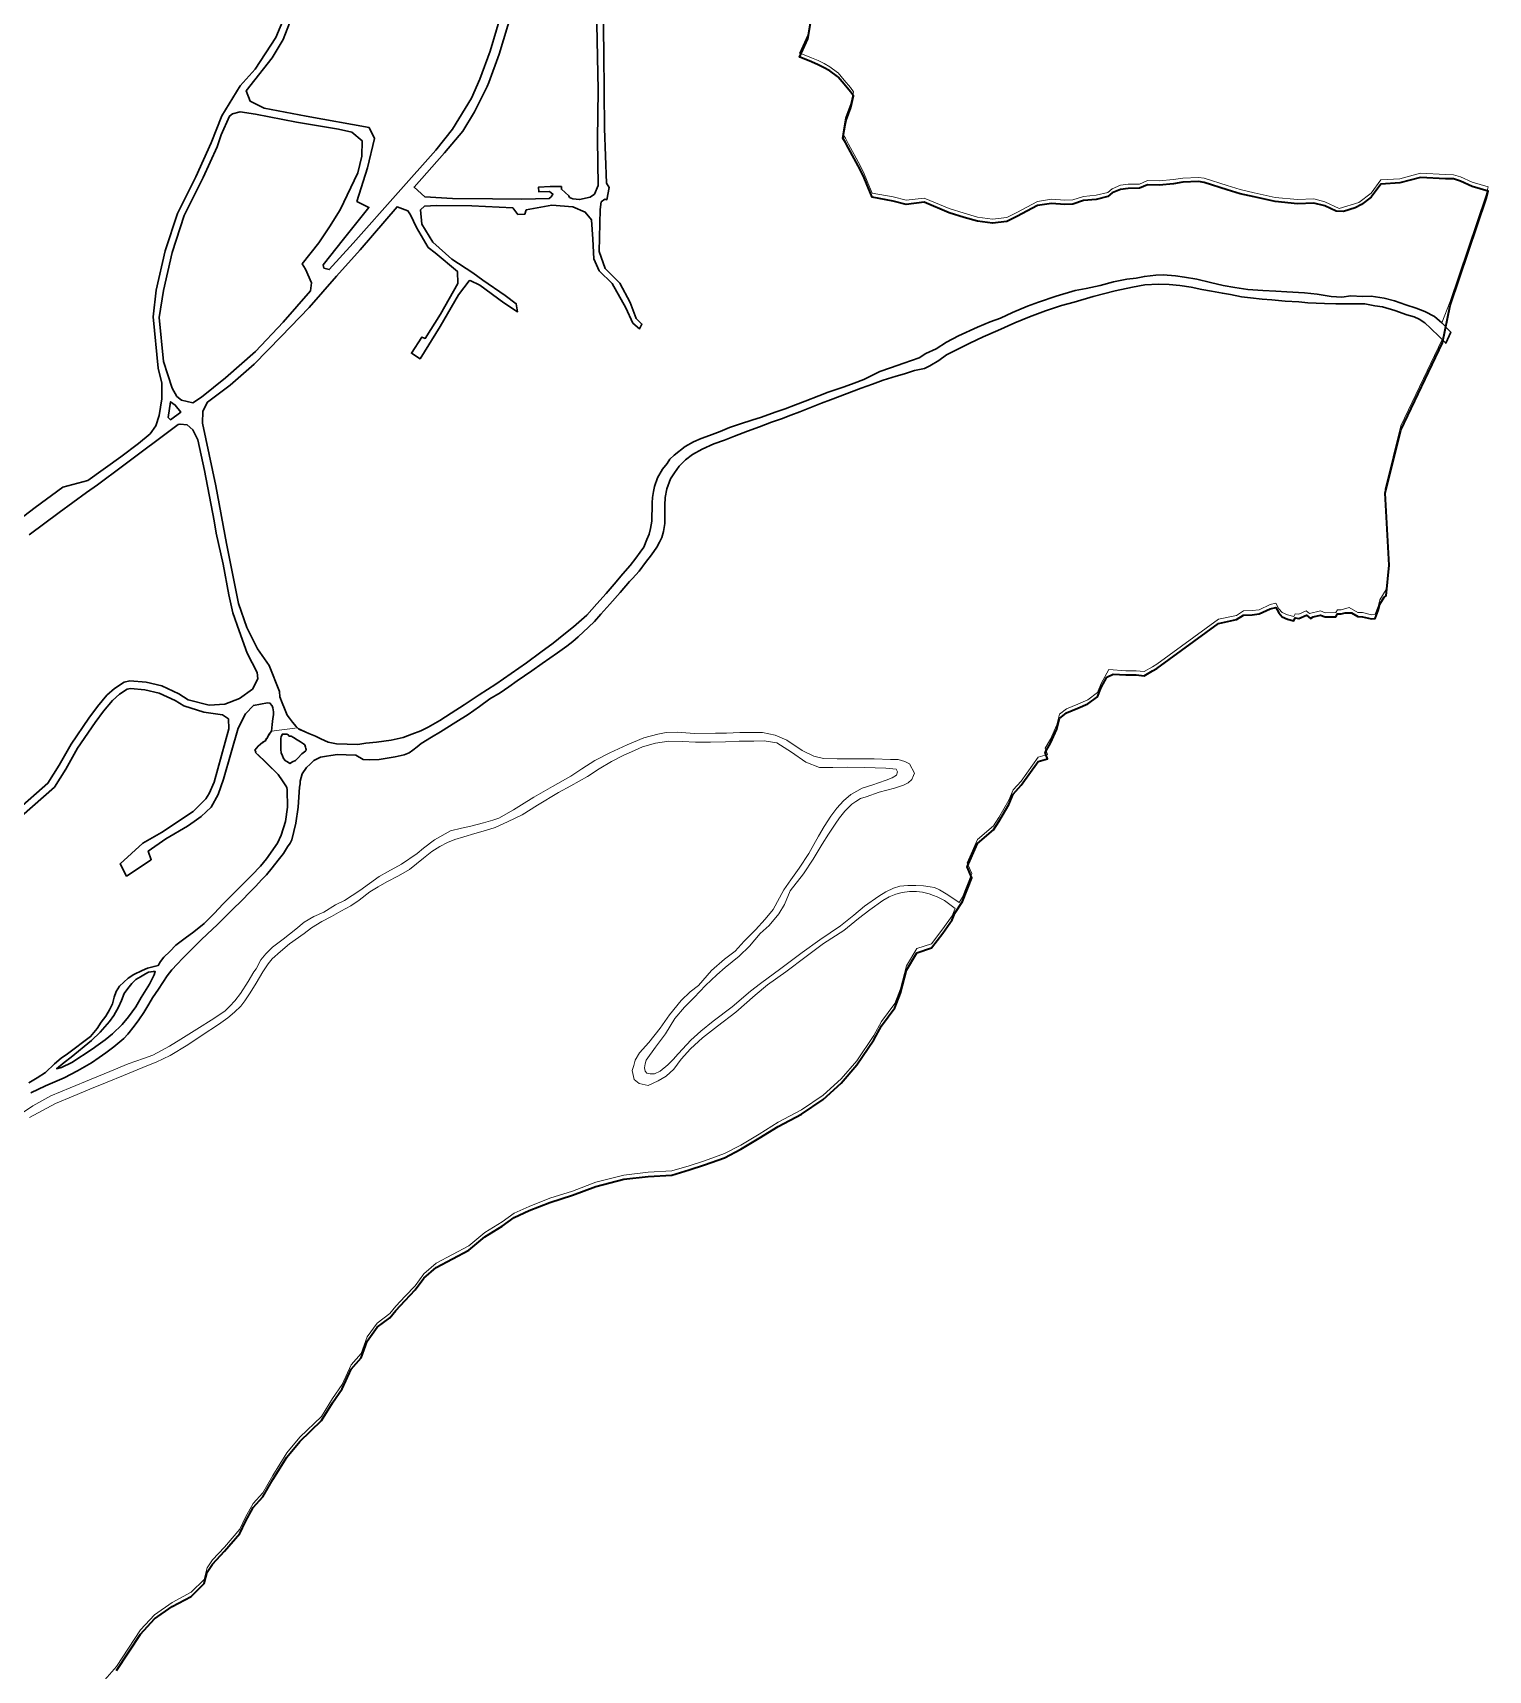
# Model space of a CAD drawing. Header units: inches. Extents: x 227962 to 457752, y 540021 to 3042353.
# Drawn here: x 228678 to 229340, y 540754 to 541499 of the extents above; entities that cross this region are included whole.
import ezdxf

# ---------------------------------------------------------------- set-up
doc = ezdxf.new("R2010")
doc.units = ezdxf.units.IN
doc.header["$MEASUREMENT"] = 0
doc.layers.add('Precinct_Environment Conservation', color=7, linetype='Continuous', lineweight=9, true_color=0x4abf36)
for name, color, linetype, lineweight in [('Precinct_Military', 253, 'Continuous', 9), ('Surveyed_Boundary', 212, 'Continuous', 35), ('Z_ proposed road layer', 7, 'Continuous', 30)]:
    doc.layers.add(name, color=color, linetype=linetype, lineweight=lineweight)

msp = doc.modelspace()

# ---------------------------------------------------------------- linework, layer by layer
at = {"layer": 'Precinct_Environment Conservation'}
for points in [[(228669.84, 541005.39), (228677.74, 541010.84), (228685.91, 541015.38), (228694.7, 541019.02), (228704.25, 541022.9), (228712.8, 541026.42), (228721.12, 541029.9), (228728.22, 541032.29), (228732.42, 541033.75), (228740.02, 541037.91), (228745.1, 541041.06), (228752.44, 541045.67), (228760.19, 541050.55), (228765.29, 541054.01), (228767.51, 541056.17), (228769.75, 541058.53), (228772.34, 541061.84), (228775.73, 541067.35), (228778.3, 541071.78), (228779.39, 541073.14), (228781.53, 541077.17), (228783.81, 541079.9), (228786.82, 541082.96), (228791.68, 541086.64), (228797.47, 541091.13), (228801.35, 541094.41), (228805.75, 541096.93), (228810.18, 541098.86), (228815.49, 541102.19), (228819.59, 541104.22), (228826.65, 541108.69), (228830.96, 541111.95), (228835.46, 541115.16), (228839.19, 541117.3), (228845.53, 541120.81), (228852.73, 541125.66), (228855.62, 541128), (228860.6, 541131.75), (228867.83, 541135.88), (228872.92, 541137.08), (228877.1, 541138.07), (228882.97, 541139.51), (228887.24, 541140.81), (228889.9, 541141.67), (228896.52, 541145.46), (228900.21, 541147.68), (228905.88, 541151.24), (228914.36, 541156.09), (228922.68, 541160.85), (228927.73, 541164.15), (228933.66, 541167.85), (228940.38, 541171.44), (228948.25, 541175.02), (228955.86, 541178.16), (228962.21, 541179.83), (228966.12, 541180.58), (228971.07, 541180.83), (228979.01, 541180.21), (228988.53, 541180.27), (228993.53, 541180.31), (228999.58, 541180.64), (229009.88, 541180.67), (229015.76, 541179.44), (229021.05, 541177.21), (229027.97, 541172.46), (229033.23, 541169.88), (229037.67, 541168.78), (229043.86, 541168.65), (229052.04, 541168.66), (229060.8, 541168.65), (229068.17, 541168.39), (229071.66, 541168.39), (229074.69, 541167.41), (229076.83, 541166.32), (229079.16, 541162.07), (229078.69, 541161.04), (229077.87, 541159.2), (229076.27, 541157.67), (229074.06, 541156.65), (229070.07, 541155.37), (229063.05, 541153.44), (229057.18, 541151.44), (229054.56, 541150.59), (229052.34, 541149.31), (229050.54, 541147.99), (229047.47, 541144.9), (229045.04, 541141.76), (229043.07, 541139.01), (229040.03, 541134.46), (229037.02, 541129.81), (229032.92, 541123.08), (229028.55, 541116.31), (229022.52, 541108.56), (229019.92, 541102.38), (229017.42, 541098.11), (229012.95, 541092.82), (229008.92, 541089.13), (229004.04, 541083.42), (228999.23, 541078.87), (228992.88, 541073.66), (228989.06, 541070.36), (228984.02, 541065.48), (228978.83, 541060.1), (228974.42, 541055.62), (228970.08, 541050.49), (228965.7, 541043.52), (228961.23, 541037.41), (228957.03, 541031.56), (228956.46, 541029.93), (228956.21, 541028.11), (228956.56, 541026.55), (228957.33, 541025.63), (228958.75, 541025.28), (228960.8, 541025.38), (228963.4, 541026.61), (228966.83, 541029.45), (228969.73, 541032.3), (228970, 541032.74), (228973.46, 541036.56), (228977.29, 541040.67), (228981.84, 541044.81), (228987.48, 541049.32), (228996.09, 541055.75), (229004.47, 541062.94), (229008.94, 541066.43), (229018.25, 541073.2), (229027.97, 541080.54), (229035.98, 541086.34), (229045.45, 541092.69), (229051.42, 541097.55), (229056.41, 541101.55), (229062.83, 541106.21), (229066.13, 541108.13), (229069.6, 541109.75), (229072.49, 541110.7), (229076.04, 541111.04), (229079.72, 541111.07), (229083.17, 541110.92), (229086.2, 541110.49), (229088.26, 541110.09), (229090.5, 541109.04), (229094.31, 541106.81), (229099.46, 541103.27), (229101.01, 541105.69), (229105.17, 541116.43), (229103.09, 541121.38), (229107.8, 541132), (229115.07, 541138.21), (229117.49, 541142), (229122, 541149.84), (229124.06, 541154.53), (229127.64, 541158.52), (229135.48, 541169.41), (229139.65, 541170.6), (229138.64, 541173.5), (229141.09, 541177.65), (229143.97, 541184.12), (229145.09, 541188.94), (229148.31, 541191.44), (229153.53, 541193.61), (229157.94, 541195.56), (229162.39, 541198.84), (229164.09, 541202.95), (229167.61, 541209.27), (229175.25, 541208.73), (229180.07, 541208.74), (229183.71, 541208.41), (229187.48, 541210.54), (229189.35, 541211.67), (229217.53, 541232.19), (229225.69, 541233.93), (229228.86, 541235.99), (229232.89, 541236.12), (229236.05, 541236.47), (229241.08, 541238.82), (229243.65, 541239.48), (229244.93, 541236.96), (229246.53, 541235.22), (229248.95, 541234.17), (229251.74, 541233.36), (229252.33, 541234.65), (229254.05, 541234.48), (229257.47, 541235.99), (229258.9, 541234.79), (229263.95, 541236.02), (229266.06, 541235.14), (229270.92, 541235.19), (229271.6, 541236.53), (229273.26, 541236.51), (229276.98, 541237.5), (229280.99, 541235.32), (229283.04, 541235.2), (229287.18, 541234.23), (229288.78, 541234.48), (229290.22, 541237.99), (229290.98, 541240.97), (229293.89, 541245.75), (229295.22, 541258.63), (229293.32, 541291.4), (229300.54, 541320.15), (229319.32, 541359.45), (229318.14, 541360.7), (229314, 541364.69), (229311.41, 541367.07), (229308.81, 541368.74), (229306.49, 541369.83), (229303.25, 541370.76), (229297.74, 541372.71), (229292.15, 541374.41), (229288.67, 541374.82), (229284.13, 541375.69), (229279.53, 541375.64), (229270.93, 541375.69), (229265.76, 541375.89), (229258.17, 541376.19), (229254.08, 541376.55), (229247.91, 541376.84), (229241.82, 541377.47), (229237.35, 541377.8), (229232.03, 541378.5), (229228.01, 541378.95), (229222.88, 541379.96), (229219.24, 541380.53), (229214.27, 541381.46), (229209.96, 541382.21), (229204.99, 541383.22), (229199.85, 541384), (229195.06, 541384.53), (229190.19, 541384.62), (229183.99, 541384.29), (229178.31, 541383.22), (229170.48, 541381.67), (229160.45, 541379.11), (229151.73, 541376.39), (229146.03, 541374.87), (229138.77, 541372.51), (229131.41, 541369.8), (229124.83, 541367.09), (229116.97, 541363.62), (229110.42, 541360.74), (229104.26, 541357.77), (229098.19, 541354.83), (229093.66, 541352.56), (229090.16, 541349.84), (229086.07, 541347.55), (229083.62, 541346.32), (229079.11, 541345.35), (229074.62, 541343.92), (229070.8, 541342.85), (229064.78, 541340.93), (229059.99, 541339.22), (229054.89, 541337.31), (229050.46, 541335.72), (229045.27, 541333.65), (229040.84, 541332.06), (229036.73, 541330.51), (229031.47, 541328.42), (229026.84, 541326.62), (229022.88, 541325.05), (229018.57, 541323.43), (229014.09, 541321.78), (229008.49, 541319.75), (229003.02, 541317.69), (228997.23, 541315.53), (228992.63, 541313.72), (228987.84, 541312.04), (228982.4, 541309.59), (228978.09, 541307.21), (228974.87, 541304.77), (228972.04, 541301.83), (228969.82, 541298.87), (228968.05, 541296.03), (228966.39, 541291.55), (228965.63, 541287.61), (228965.45, 541284.09), (228965.39, 541279.4), (228965.41, 541275.82), (228964.78, 541272.17), (228964.12, 541269.37), (228963.09, 541267.27), (228961.88, 541265.01), (228959.4, 541261.52), (228956.6, 541257.94), (228953.78, 541254.12), (228950.73, 541250.78), (228949.43, 541249.28), (228945.06, 541244.31), (228940.48, 541239.06), (228936.4, 541234.53), (228933.41, 541231.16), (228930.73, 541228.54), (228926.08, 541224.25), (228923.51, 541222.11), (228920.84, 541219.89), (228916.53, 541216.83), (228909.68, 541212.05), (228904.96, 541208.67), (228898.2, 541204.08), (228894.52, 541201.44), (228890.44, 541198.72), (228885.75, 541195.99), (228881.1, 541192.45), (228875.88, 541188.86), (228870.35, 541185.35), (228863.38, 541180.89), (228859.2, 541178.52), (228854.51, 541175.67), (228852.74, 541174.12), (228850.8, 541172.56), (228849.14, 541171.33), (228846.75, 541170.5), (228842.7, 541169.62), (228835.36, 541168.39), (228831.12, 541168.15), (228828.13, 541168.3), (228824.74, 541170.33), (228820.41, 541170.49), (228816.43, 541170.61), (228813.49, 541170.2), (228811.39, 541169.86), (228808.76, 541169.36), (228805.74, 541167.87), (228803.95, 541166.28), (228802.29, 541164.73), (228800.43, 541161.82), (228799.48, 541158.45), (228799.45, 541157.36), (228799.19, 541155.7), (228798.49, 541146.65), (228797.5, 541139.41), (228795.6, 541131.86), (228794.87, 541130.22), (228793.72, 541128.63), (228791.86, 541125.59), (228789.45, 541122.62), (228786.74, 541119.07), (228784.14, 541115.89), (228781.85, 541113.58), (228779.32, 541110.78), (228776.69, 541108.09), (228772.76, 541104.01), (228768.78, 541100.33), (228764.56, 541095.95), (228761.63, 541093.15), (228757.3, 541089.03), (228754.29, 541086.09), (228749.91, 541081.8), (228746.12, 541077.94), (228743.42, 541075.26), (228740.97, 541072.68), (228738.97, 541069.96), (228734.97, 541063.83), (228732.31, 541059.87), (228730.58, 541056.96), (228728.27, 541053.3), (228726.08, 541049.91), (228723.89, 541046.99), (228721.04, 541043.42), (228719.13, 541041.48), (228716.53, 541039.08), (228714.62, 541037.55), (228711.06, 541034.84), (228708, 541032.79), (228704.41, 541030.41), (228698.07, 541026.69), (228692.02, 541023.53), (228683.59, 541019.84), (228676.91, 541016.63)], [(229097.69, 541100.51), (229092.74, 541104.23), (229089.46, 541105.86), (229087.77, 541106.55), (229085.77, 541107.22), (229082.78, 541107.96), (229079.99, 541108.25), (229076.91, 541108.31), (229073.55, 541107.9), (229070.67, 541107.03), (229067.58, 541105.85), (229064.63, 541104.25), (229058.71, 541100.02), (229053.58, 541096.05), (229046.97, 541090.51), (229037.71, 541084.57), (229029.79, 541078.66), (229020.61, 541071.74), (229012.13, 541065.76), (229006.55, 541061.12), (228997.76, 541053.45), (228989.44, 541047.05), (228982.54, 541041.77), (228977.1, 541036.66), (228972.88, 541032.04), (228969.52, 541027.38), (228966.04, 541024.25), (228962.44, 541022.09), (228957.94, 541020.09), (228953.76, 541020.92), (228951.45, 541022.81), (228950.64, 541026.83), (228951.34, 541029.1), (228951.98, 541031.57), (228953.91, 541034.85), (228958.12, 541039.6), (228963.39, 541046.18), (228967.6, 541052.2), (228972.85, 541058.71), (228977.03, 541062.7), (228980.8, 541065.5), (228986.64, 541072.4), (228992.66, 541077.49), (228997.43, 541081.2), (229001.62, 541085.63), (229006.77, 541090.85), (229011.1, 541095.68), (229014.74, 541100.1), (229019.57, 541109.01), (229022.88, 541113.66), (229026.57, 541118.87), (229030.94, 541125.63), (229033.35, 541129.69), (229035.42, 541133.44), (229037.93, 541137.84), (229040.99, 541142.56), (229043.79, 541146.19), (229046.8, 541149.56), (229050.06, 541152.41), (229052.81, 541153.94), (229055.36, 541155.29), (229060.1, 541156.8), (229062.65, 541157.73), (229066.25, 541158.95), (229069.01, 541160.01), (229070.95, 541161.3), (229071.3, 541162.68), (229070.7, 541164), (229066.02, 541164.35), (229056.42, 541164.75), (229048.76, 541164.91), (229041.88, 541164.77), (229035.94, 541164.77), (229029.57, 541167.21), (229023.15, 541171.7), (229016.44, 541175.95), (229010.61, 541176.78), (229006.05, 541176.72), (228999.32, 541176.66), (228993.08, 541176.43), (228986.19, 541176.24), (228979.38, 541176.32), (228973.52, 541176.59), (228967.26, 541176.67), (228961.21, 541175.75), (228955.36, 541174.12), (228951.58, 541172.41), (228946.86, 541170.28), (228941.15, 541167.44), (228935.53, 541164.13), (228930.19, 541160.6), (228922.74, 541156.43), (228917.08, 541153.29), (228907.49, 541147.64), (228900.55, 541143.2), (228893.81, 541140.04), (228888.17, 541137.35), (228883.8, 541136), (228879.03, 541134.73), (228874, 541133.13), (228869.91, 541131.92), (228866.6, 541130.64), (228863.11, 541128.74), (228859.43, 541126.45), (228855.63, 541123.51), (228849.18, 541118.29), (228844.2, 541115.38), (228838.91, 541112.7), (228834.94, 541110.43), (228831.16, 541108.18), (228826.35, 541104.31), (228822.58, 541101.82), (228817.95, 541099.38), (228813.7, 541096.96), (228809.37, 541094.61), (228804.59, 541091.69), (228801.24, 541089.18), (228794.67, 541084.42), (228790.45, 541081.01), (228786.75, 541077.67), (228784.88, 541075.31), (228782.41, 541071.69), (228779.43, 541066.57), (228776.72, 541062.12), (228774.33, 541058.56), (228772.43, 541056.14), (228769.62, 541053.39), (228766.58, 541050.79), (228762.32, 541047.74), (228754.84, 541042.98), (228748.32, 541038.51), (228740.34, 541033.69), (228733.98, 541030.63), (228729.66, 541029.01), (228719, 541024.5), (228711.66, 541021.47), (228703.76, 541018.34), (228696.07, 541015.18), (228688.09, 541011.87), (228676.25, 541005.43)], [(228710.53, 540749.62), (228715.92, 540755.67), (228726.83, 540772.3), (228733.19, 540779.22), (228741.22, 540784.81), (228749.78, 540789.47), (228755.7, 540795.25), (228757.17, 540800.51), (228759.55, 540804.2), (228764.99, 540809.97), (228771.98, 540818.07), (228774.53, 540823.59), (228778.01, 540829.89), (228782.44, 540834.72), (228787.01, 540842.62), (228793.43, 540852.89), (228799.38, 540859.94), (228809.22, 540869.43), (228814.24, 540877.57), (228818.57, 540883.96), (228822.62, 540892.91), (228827.25, 540898.05), (228829.96, 540905.65), (228834.55, 540911.92), (228840.27, 540916.21), (228842.99, 540919.56), (228847.23, 540924.17), (228851.75, 540928.89), (228855.7, 540934.3), (228861.31, 540939.12), (228876.17, 540947.08), (228883.53, 540953.08), (228891.46, 540957.94), (228896.89, 540961.9), (228903.69, 540965.02), (228913.18, 540968.72), (228923.37, 540971.98), (228934.02, 540976.02), (228946.85, 540979.25), (228957.87, 540980.55), (228968.7, 540981.14), (228976.53, 540983.51), (228983.47, 540985.8), (228992.68, 540989.07), (229000, 540992.93), (229008.46, 540997.92), (229017.04, 541003.33), (229027.65, 541008.9), (229037.49, 541015.6), (229045.75, 541023.04), (229052.92, 541031.29), (229060.67, 541042.78), (229064.14, 541049.12), (229070.11, 541057.3), (229072.8, 541063.95), (229075.51, 541074.45), (229080.11, 541082.32), (229086.81, 541084.52), (229092.05, 541091.32), (229096.22, 541097.23), (229097.54, 541100.28), (229097.69, 541100.51)]]:
    msp.add_lwpolyline(points, dxfattribs=at)
at = {"layer": 'Precinct_Military'}
msp.add_lwpolyline([(228675.9, 541021.2), (228679.7, 541023.55), (228683.5, 541025.98), (228687.59, 541029.84), (228690.64, 541032.53), (228693.55, 541034.46), (228703.99, 541042.33), (228707.13, 541045.95), (228708.95, 541048.86), (228711.06, 541051.54), (228712.71, 541054.48), (228714, 541057.24), (228714.85, 541060.18), (228715.74, 541062.81), (228717.29, 541065.22), (228719.25, 541067.08), (228721.24, 541068.91), (228723.77, 541070.51), (228727.47, 541072.42), (228730, 541073.39), (228732.98, 541074.23), (228734.79, 541074.56), (228735.95, 541076.47), (228737.4, 541078.41), (228740.14, 541081.05), (228742.9, 541083.9), (228747.08, 541086.99), (228751.05, 541089.89), (228755.75, 541093.75), (228760.47, 541098.41), (228764.24, 541102.55), (228768.51, 541106.74), (228772.7, 541111), (228777.43, 541115.71), (228781.44, 541119.83), (228784.2, 541123.15), (228789.13, 541130.35), (228790.85, 541133.93), (228792.85, 541140.22), (228793.75, 541146.69), (228793.41, 541155.63), (228789.38, 541161.58), (228779.19, 541171.61), (228778.85, 541172.61), (228780.39, 541174.38), (228783.84, 541177.07), (228786.36, 541181.25), (228798.27, 541182.74), (228811.71, 541176.54), (228816.04, 541175.44), (228820.92, 541175.3), (228825.75, 541175.15), (228829.4, 541175.75), (228834.25, 541176.27), (228840.88, 541177.12), (228846.3, 541178.36), (228850.3, 541179.85), (228854.45, 541181.48), (228857.78, 541183.09), (228862.99, 541186.06), (228868.16, 541189.42), (228874.17, 541193.31), (228880.89, 541197.74), (228888.59, 541202.69), (228895.47, 541207.55), (228902.47, 541212.4), (228909.04, 541217.16), (228914.65, 541221.35), (228919.47, 541225.21), (228923.92, 541228.78), (228929.88, 541234.09), (228934.56, 541239.2), (228938.72, 541243.95), (228942.44, 541248.17), (228946.36, 541252.86), (228949.73, 541256.64), (228952.31, 541260.01), (228954.25, 541262.72), (228955.91, 541264.97), (228957.31, 541268.4), (228958.27, 541270.92), (228958.93, 541273.47), (228959.49, 541276.76), (228959.6, 541279.77), (228959.72, 541281.77), (228959.66, 541285.17), (228959.9, 541287.61), (228960.31, 541290.24), (228960.76, 541292.64), (228962.07, 541296.45), (228964.44, 541300.52), (228966.51, 541303.04), (228967.79, 541304.98), (228969.69, 541306.82), (228974.77, 541310.76), (228978.48, 541312.92), (228982.06, 541314.38), (228985.8, 541315.72), (228990.58, 541317.61), (228994.86, 541319.44), (228999.91, 541321.14), (229005, 541322.82), (229009.47, 541324.18), (229015.69, 541326.37), (229020.24, 541327.89), (229024.95, 541329.74), (229029.39, 541331.44), (229035.5, 541333.79), (229039.84, 541335.48), (229047.02, 541337.98), (229051.65, 541339.65), (229056.05, 541341.26), (229063.4, 541344.94), (229068.21, 541346.62), (229074.32, 541348.74), (229081.16, 541351.12), (229084.26, 541353.12), (229088.92, 541355.19), (229093.61, 541358.19), (229099.1, 541361.09), (229107.77, 541365.04), (229113.53, 541367.5), (229118.33, 541369.22), (229123.65, 541371.72), (229130.59, 541374.62), (229135.55, 541376.45), (229143.63, 541379.19), (229152.27, 541381.76), (229157.2, 541382.67), (229163.59, 541384.11), (229169.66, 541385.64), (229175.73, 541386.92), (229180, 541387.42), (229183.79, 541388.16), (229188.94, 541388.78), (229192.36, 541388.87), (229197.94, 541388.38), (229202.01, 541387.85), (229207.58, 541386.97), (229213.83, 541385.42), (229219.69, 541383.98), (229224.99, 541383.12), (229230.91, 541382.19), (229237.7, 541381.73), (229243.59, 541381.43), (229248.62, 541381.2), (229256.64, 541380.78), (229262.43, 541380.04), (229268.82, 541379.07), (229273.69, 541378.79), (229277.75, 541379.27), (229283.1, 541379.08), (229287.06, 541379.22), (229292.87, 541378.26), (229297.62, 541377.05), (229302.72, 541375.29), (229307.41, 541373.78), (229311.45, 541372.27), (229315.78, 541369.92), (229319.13, 541366.99), (229322.9, 541376.81), (229339.36, 541425.36), (229339.36, 541425.36), (229340.29, 541428.89), (229332.95, 541430.99), (229327.61, 541433.42), (229324.48, 541434.44), (229320.79, 541434.48), (229309.42, 541435.16), (229300.09, 541432.61), (229291.34, 541432.07), (229286.92, 541426.1), (229281.39, 541421.77), (229272.48, 541419.05), (229265.95, 541422.18), (229260.88, 541423.42), (229253.5, 541423.14), (229243.26, 541424.09), (229233.8, 541426.25), (229227.31, 541427.7), (229221.47, 541429.51), (229210.99, 541432.82), (229208.32, 541433.23), (229201.29, 541432.93), (229196.96, 541432.2), (229190.49, 541431.67), (229185.2, 541431.76), (229181.53, 541430.2), (229176.38, 541430.13), (229172.95, 541429.65), (229169.06, 541428.1), (229167.17, 541426.39), (229161.88, 541425.1), (229156.07, 541424.59), (229151.13, 541423.02), (229147.59, 541422.88), (229141.47, 541423.29), (229135.16, 541422.32), (229125.69, 541417.32), (229121.17, 541415.02), (229114.62, 541414.27), (229107.77, 541415.2), (229101.79, 541416.91), (229094.87, 541419.07), (229083.46, 541423.81), (229075.39, 541422.84), (229069.38, 541424.33), (229059.91, 541426.12), (229057.6, 541431.56), (229055.84, 541435.65), (229053.4, 541440.35), (229049.06, 541448.39), (229047.66, 541451.01), (229046.44, 541452.92), (229047.73, 541460.28), (229050.2, 541466.89), (229051.4, 541472.2), (229050.04, 541474.13), (229047.02, 541477.51), (229044.31, 541480.75), (229044.06, 541480.99), (229040.53, 541483.6), (229037.94, 541484.99), (229035.22, 541486.42), (229032.21, 541487.67), (229027.39, 541489.62), (229026.79, 541489.78), (229030.51, 541498.13), (229032.17, 541507.98)], dxfattribs=at)
at = {"layer": 'Surveyed_Boundary'}
msp.add_lwpolyline([(228715.92, 540753.77), (228726.83, 540770.39), (228733.19, 540777.31), (228741.22, 540782.91), (228749.78, 540787.57), (228755.7, 540793.35), (228757.17, 540798.61), (228759.55, 540802.29), (228764.99, 540808.07), (228771.98, 540816.17), (228774.53, 540821.69), (228778.01, 540827.98), (228782.44, 540832.81), (228787.01, 540840.72), (228793.43, 540850.98), (228799.38, 540858.04), (228809.22, 540867.53), (228814.24, 540875.66), (228818.57, 540882.06), (228822.62, 540891), (228827.25, 540896.15), (228829.96, 540903.74), (228834.55, 540910.02), (228840.27, 540914.31), (228842.99, 540917.65), (228847.23, 540922.26), (228851.75, 540926.98), (228855.7, 540932.4), (228861.31, 540937.21), (228876.17, 540945.17), (228883.53, 540951.18), (228891.46, 540956.03), (228896.89, 540959.99), (228903.69, 540963.12), (228913.18, 540966.81), (228923.37, 540970.08), (228934.02, 540974.11), (228946.85, 540977.35), (228957.87, 540978.65), (228968.7, 540979.23), (228976.53, 540981.61), (228983.47, 540983.9), (228992.68, 540987.17), (229000, 540991.02), (229008.46, 540996.01), (229017.04, 541001.42), (229027.65, 541006.99), (229037.49, 541013.69), (229045.75, 541021.14), (229052.92, 541029.39), (229060.67, 541040.87), (229064.14, 541047.22), (229070.11, 541055.4), (229072.8, 541062.04), (229075.51, 541072.54), (229080.12, 541080.42), (229086.81, 541082.62), (229092.05, 541089.41), (229096.22, 541095.33), (229097.54, 541098.37), (229101.01, 541103.78), (229105.17, 541114.53), (229103.09, 541119.47), (229107.8, 541130.09), (229115.07, 541136.3), (229117.49, 541140.1), (229122, 541147.94), (229124.06, 541152.63), (229127.64, 541156.62), (229135.48, 541167.51), (229139.65, 541168.69), (229138.64, 541171.59), (229141.09, 541175.75), (229143.97, 541182.22), (229145.09, 541187.04), (229148.31, 541189.53), (229153.53, 541191.71), (229157.94, 541193.65), (229162.39, 541196.93), (229164.09, 541201.05), (229166.73, 541205.78), (229169.51, 541207.23), (229175.25, 541206.83), (229180.07, 541206.84), (229183.71, 541206.5), (229187.48, 541208.64), (229189.35, 541209.77), (229217.53, 541230.28), (229225.69, 541232.02), (229228.86, 541234.08), (229232.89, 541234.21), (229236.05, 541234.57), (229241.08, 541236.91), (229243.65, 541237.57), (229244.93, 541235.06), (229246.53, 541233.32), (229248.96, 541232.27), (229251.74, 541231.45), (229252.33, 541232.75), (229254.05, 541232.58), (229257.48, 541234.08), (229259.34, 541232.51), (229260.61, 541233.3), (229263.95, 541234.11), (229266.06, 541233.23), (229270.92, 541233.28), (229271.6, 541234.62), (229273.26, 541234.61), (229275.17, 541235.11), (229278.01, 541235.03), (229280.99, 541233.42), (229283.04, 541233.29), (229287.18, 541232.32), (229288.78, 541232.58), (229290.22, 541236.09), (229290.98, 541239.07), (229292.9, 541242.22), (229293.78, 541242.76), (229295.22, 541256.73), (229293.32, 541289.5), (229300.54, 541318.25), (229319.48, 541357.9), (229322.9, 541374.91), (229339.37, 541423.45), (229340.29, 541426.98), (229332.95, 541429.08), (229327.61, 541431.52), (229324.48, 541432.53), (229320.79, 541432.57), (229309.42, 541433.26), (229300.09, 541430.71), (229291.34, 541430.16), (229286.92, 541424.2), (229282.64, 541420.84), (229279.65, 541419.33), (229274.44, 541417.74), (229271, 541417.85), (229265.95, 541420.28), (229260.88, 541421.52), (229253.5, 541421.24), (229243.26, 541422.19), (229233.8, 541424.34), (229227.31, 541425.8), (229221.47, 541427.6), (229210.99, 541430.91), (229208.32, 541431.33), (229201.29, 541431.02), (229196.96, 541430.29), (229190.49, 541429.77), (229185.2, 541429.86), (229181.53, 541428.3), (229176.38, 541428.23), (229172.95, 541427.75), (229169.06, 541426.2), (229167.17, 541424.48), (229161.88, 541423.19), (229156.07, 541422.69), (229151.13, 541421.12), (229147.59, 541420.97), (229141.47, 541421.38), (229135.16, 541420.42), (229125.7, 541415.42), (229121.17, 541413.12), (229114.62, 541412.37), (229107.77, 541413.29), (229101.79, 541415), (229094.87, 541417.17), (229083.46, 541421.91), (229075.39, 541420.94), (229069.38, 541422.42), (229059.91, 541424.22), (229057.6, 541429.65), (229055.84, 541433.75), (229053.4, 541438.45), (229049.06, 541446.48), (229047.66, 541449.1), (229046.44, 541451.01), (229047.51, 541457.1), (229048.05, 541459.23), (229050.2, 541464.99), (229051.4, 541470.3), (229050.04, 541472.22), (229047.02, 541475.61), (229044.31, 541478.84), (229044.06, 541479.08), (229040.51, 541481.71), (229040.34, 541481.8), (229037.94, 541483.09), (229035.22, 541484.52), (229032.21, 541485.76), (229027.39, 541487.72), (229026.79, 541487.87), (229030.51, 541496.23), (229032.17, 541506.07)], dxfattribs=at)
at = {"layer": 'Z_ proposed road layer'}
for points in [[(228676.91, 541016.63), (228683.59, 541019.84), (228692.02, 541023.53), (228698.07, 541026.69), (228704.41, 541030.41), (228708, 541032.79), (228711.06, 541034.84), (228714.62, 541037.55), (228716.53, 541039.08), (228719.13, 541041.48), (228721.04, 541043.42), (228723.89, 541046.99), (228726.08, 541049.91), (228728.27, 541053.3), (228730.58, 541056.96), (228732.31, 541059.87), (228734.97, 541063.83), (228738.97, 541069.96), (228740.97, 541072.68), (228743.42, 541075.26), (228746.12, 541077.94), (228749.91, 541081.8), (228754.29, 541086.09), (228757.3, 541089.03), (228761.63, 541093.15), (228764.56, 541095.95), (228768.78, 541100.33), (228772.76, 541104.01), (228776.69, 541108.09), (228779.32, 541110.78), (228781.85, 541113.58), (228784.14, 541115.89), (228786.74, 541119.07), (228789.45, 541122.62), (228791.86, 541125.59), (228793.72, 541128.63), (228794.87, 541130.22), (228795.6, 541131.86), (228797.5, 541139.41), (228798.49, 541146.65), (228799.19, 541155.7), (228799.45, 541157.36), (228799.48, 541158.45), (228800.43, 541161.82), (228802.29, 541164.73), (228803.95, 541166.28), (228805.74, 541167.87), (228808.76, 541169.36), (228811.39, 541169.86), (228813.49, 541170.2), (228816.43, 541170.61), (228820.41, 541170.49), (228824.74, 541170.33), (228828.13, 541168.3), (228831.12, 541168.15), (228835.36, 541168.39), (228842.7, 541169.62), (228846.75, 541170.5), (228849.14, 541171.33), (228850.8, 541172.56), (228852.74, 541174.12), (228854.51, 541175.67), (228859.2, 541178.52), (228863.38, 541180.89), (228870.35, 541185.35), (228875.88, 541188.86), (228881.1, 541192.45), (228885.75, 541195.99), (228890.44, 541198.72), (228894.52, 541201.44), (228898.2, 541204.08), (228904.96, 541208.67), (228909.68, 541212.05), (228916.53, 541216.83), (228920.84, 541219.89), (228923.51, 541222.11), (228926.08, 541224.25), (228930.73, 541228.54), (228933.41, 541231.16), (228936.4, 541234.53), (228940.48, 541239.06), (228945.06, 541244.31), (228949.43, 541249.28), (228950.73, 541250.78), (228953.78, 541254.12), (228956.6, 541257.94), (228959.4, 541261.52), (228961.88, 541265.01), (228963.09, 541267.27), (228964.12, 541269.37), (228964.78, 541272.17), (228965.41, 541275.82), (228965.39, 541279.4), (228965.45, 541284.09), (228965.63, 541287.61), (228966.39, 541291.55), (228968.05, 541296.03), (228969.82, 541298.87), (228972.04, 541301.83), (228974.87, 541304.77), (228978.09, 541307.21), (228982.4, 541309.59), (228987.84, 541312.04), (228992.63, 541313.72), (228997.23, 541315.53), (229003.02, 541317.69), (229008.49, 541319.75), (229014.09, 541321.78), (229018.57, 541323.43), (229022.88, 541325.05), (229026.84, 541326.62), (229031.47, 541328.42), (229036.73, 541330.51), (229040.84, 541332.06), (229045.27, 541333.65), (229050.46, 541335.72), (229054.89, 541337.31), (229059.99, 541339.22), (229064.78, 541340.93), (229070.8, 541342.85), (229074.62, 541343.92), (229079.11, 541345.35), (229083.62, 541346.32), (229086.07, 541347.55), (229090.16, 541349.84), (229093.66, 541352.56), (229098.19, 541354.83), (229104.26, 541357.77), (229110.42, 541360.74), (229116.97, 541363.62), (229124.83, 541367.09), (229131.41, 541369.8), (229138.77, 541372.51), (229146.03, 541374.87), (229151.73, 541376.39), (229160.45, 541379.11), (229170.48, 541381.67), (229178.31, 541383.22), (229183.99, 541384.29), (229190.19, 541384.62), (229195.06, 541384.53), (229199.85, 541384), (229204.99, 541383.22), (229209.96, 541382.21), (229214.27, 541381.46), (229219.24, 541380.53), (229222.88, 541379.96), (229228.01, 541378.95), (229232.03, 541378.5), (229237.35, 541377.8), (229241.82, 541377.47), (229247.91, 541376.84), (229254.08, 541376.55), (229258.17, 541376.19), (229265.76, 541375.89), (229270.93, 541375.69), (229279.53, 541375.64), (229284.13, 541375.69), (229288.67, 541374.82), (229292.15, 541374.41), (229297.74, 541372.71), (229303.25, 541370.76), (229306.49, 541369.83), (229308.81, 541368.74), (229311.41, 541367.07), (229314, 541364.69), (229318.14, 541360.7), (229320.94, 541357.74), (229320.94, 541357.74), (229320.94, 541357.74), (229323.2, 541362.81), (229323.2, 541362.81), (229323.2, 541362.81), (229323.2, 541362.81), (229319.13, 541366.99), (229315.78, 541369.92), (229311.45, 541372.27), (229307.41, 541373.78), (229302.72, 541375.29), (229297.62, 541377.05), (229292.87, 541378.26), (229287.06, 541379.22), (229283.1, 541379.08), (229277.75, 541379.27), (229273.69, 541378.79), (229268.82, 541379.07), (229262.43, 541380.04), (229256.64, 541380.78), (229248.62, 541381.2), (229243.59, 541381.43), (229237.7, 541381.73), (229230.91, 541382.19), (229224.99, 541383.12), (229219.69, 541383.98), (229213.83, 541385.42), (229207.58, 541386.97), (229202.01, 541387.85), (229197.94, 541388.38), (229192.36, 541388.87), (229188.94, 541388.78), (229183.79, 541388.16), (229180, 541387.42), (229175.73, 541386.92), (229169.66, 541385.64), (229163.59, 541384.11), (229157.2, 541382.67), (229152.27, 541381.76), (229143.63, 541379.19), (229135.55, 541376.45), (229130.59, 541374.62), (229123.65, 541371.72), (229118.33, 541369.22), (229113.53, 541367.5), (229107.77, 541365.04), (229099.1, 541361.09), (229093.61, 541358.19), (229088.92, 541355.19), (229084.26, 541353.12), (229081.16, 541351.12), (229074.32, 541348.74), (229068.21, 541346.62), (229063.4, 541344.94), (229056.05, 541341.26), (229051.65, 541339.65), (229047.02, 541337.98), (229039.84, 541335.48), (229035.5, 541333.79), (229029.39, 541331.44), (229024.95, 541329.74), (229020.24, 541327.89), (229015.69, 541326.37), (229009.47, 541324.18), (229005, 541322.82), (228999.91, 541321.14), (228994.86, 541319.44), (228990.58, 541317.61), (228985.8, 541315.72), (228982.06, 541314.38), (228978.48, 541312.92), (228974.77, 541310.76), (228969.69, 541306.82), (228967.79, 541304.98), (228966.51, 541303.04), (228964.44, 541300.52), (228962.07, 541296.45), (228960.76, 541292.64), (228960.31, 541290.24), (228959.9, 541287.61), (228959.66, 541285.17), (228959.72, 541281.77), (228959.6, 541279.77), (228959.49, 541276.76), (228958.93, 541273.47), (228958.27, 541270.92), (228957.31, 541268.4), (228955.91, 541264.97), (228954.25, 541262.72), (228952.31, 541260.01), (228949.73, 541256.64), (228946.36, 541252.86), (228942.44, 541248.17), (228938.72, 541243.95), (228934.56, 541239.2), (228929.88, 541234.09), (228923.92, 541228.78), (228919.47, 541225.21), (228914.65, 541221.35), (228909.04, 541217.16), (228902.47, 541212.4), (228895.47, 541207.55), (228888.59, 541202.69), (228880.89, 541197.74), (228874.17, 541193.31), (228868.16, 541189.42), (228862.99, 541186.06), (228857.78, 541183.09), (228854.45, 541181.48), (228850.3, 541179.85), (228846.3, 541178.36), (228840.88, 541177.12), (228834.25, 541176.27), (228829.4, 541175.75), (228825.75, 541175.15), (228820.92, 541175.3), (228816.04, 541175.44), (228812.27, 541176.29), (228808.81, 541177.82), (228806.42, 541179.03), (228803.35, 541180.24), (228800.69, 541181.47), (228798.91, 541182.14), (228797.63, 541183.34), (228796, 541185.28), (228794.58, 541187.12), (228793.59, 541188.53), (228792.35, 541191.53), (228791.24, 541194.13), (228790.22, 541196.95), (228789.99, 541199.28), (228785.41, 541211.17), (228780.02, 541218.7), (228775.11, 541228.46), (228771.45, 541239.37), (228765.93, 541266.72), (228761.12, 541292.94), (228754.98, 541321.4), (228755.09, 541326.81), (228757.32, 541331.02), (228767.59, 541338.75), (228778.55, 541348.32), (228790.78, 541360.78), (228803.5, 541374.04), (228815.93, 541388.35), (228826.77, 541400.31), (228843.56, 541419.86), (228848.53, 541418), (228849.73, 541416.19), (228852.42, 541410.39), (228857.68, 541401.34), (228860.99, 541398.87), (228871.02, 541390.46), (228871.2, 541384.94), (228863.35, 541370.98), (228856.37, 541359.93), (228854.88, 541360.56), (228850.07, 541353.22), (228854.02, 541350.72), (228863.14, 541365.32), (228871.52, 541379.73), (228876.32, 541386.16), (228876.92, 541386.26), (228881.3, 541384.19), (228892.14, 541376.16), (228898.43, 541372.09), (228897.85, 541375.75), (228892.8, 541379.46), (228882.6, 541386.54), (228878.06, 541389.84), (228868.57, 541395.97), (228859.84, 541403.81), (228854.88, 541411.94), (228854.28, 541418.54), (228856.1, 541420.09), (228861.55, 541420.45), (228877.66, 541420.34), (228896.23, 541419.34), (228898.59, 541416.32), (228901.74, 541416.53), (228902.39, 541418.45), (228914.08, 541420.58), (228923.61, 541419.85), (228929.24, 541417.35), (228932.11, 541413.86), (228932.71, 541405.16), (228933.13, 541396.14), (228935.57, 541390.65), (228941.44, 541384.97), (228947.77, 541373.91), (228950.93, 541366.94), (228953.9, 541364.3), (228955.05, 541366.5), (228952.35, 541369.07), (228949.67, 541376.27), (228944.94, 541385.03), (228938.37, 541391.85), (228935.53, 541399.55), (228935.97, 541418.67), (228936.5, 541422.08), (228938.1, 541423.28), (228939.06, 541423.08), (228940.17, 541428.65), (228938.98, 541430.56), (228938.01, 541455.52), (228937.65, 541489.48), (228937.46, 541511.39)], [(228891.72, 541510.06), (228885.9, 541490.67), (228881.22, 541477.95), (228877.5, 541469.28), (228868.87, 541455.11), (228861.27, 541445.68), (228844.02, 541426.43), (228823.54, 541403.24), (228812.71, 541391.27), (228810.24, 541391.98), (228809.88, 541393.44), (228819.21, 541405.15), (228830.77, 541419.55), (228825.3, 541422.31), (228830.09, 541437.61), (228833.24, 541450.96), (228830.87, 541455.92), (228802.22, 541461.12), (228783, 541464.76), (228776.77, 541467.9), (228774.85, 541472.63), (228786.74, 541487.57), (228791.73, 541495.94), (228799.26, 541515.69)], [(228793.59, 541509.16), (228788.37, 541496.91), (228779, 541482.42), (228772.2, 541474.88), (228763.86, 541461.27), (228758.93, 541448.98), (228752.04, 541433.53), (228743.66, 541416.75), (228738.02, 541399.8), (228733.95, 541381.87), (228732.49, 541369.78), (228734.85, 541346.45), (228736.43, 541339.58), (228736.43, 541332.48), (228735.32, 541324.96), (228733.75, 541320.12), (228731.12, 541316.51), (228725.94, 541312.14), (228717.8, 541306.11), (228702.84, 541295.29), (228691.36, 541292.25), (228678.88, 541282.98), (228667.95, 541274.75)], [(228934.52, 541502.99), (228935.06, 541473.02), (228934.83, 541450.53), (228935.04, 541429.49), (228933.4, 541425.64), (228931.45, 541424.2), (228926.63, 541423.16), (228923.54, 541423.42), (228922.07, 541424.1), (228921.77, 541424.91), (228918.36, 541427.86), (228918.35, 541429.07), (228913.26, 541429.16), (228907.97, 541428.85), (228908.18, 541426.62), (228912.91, 541426.83), (228914.52, 541425.63), (228913.73, 541424.4), (228912.81, 541423.68), (228900.35, 541423.34), (228886.99, 541423.42), (228868.8, 541423.68), (228856.22, 541424.39), (228851.34, 541428.81), (228865.19, 541444.45), (228873.53, 541454.33), (228878.77, 541463.07), (228884.58, 541474.58), (228885.3, 541476.45), (228890.03, 541489.3), (228895.9, 541508.85)], [(228670.45, 541145.2), (228684.61, 541157.57), (228689.74, 541165.76), (228695.19, 541175.39), (228703.27, 541187.22), (228707.19, 541192.52), (228711.49, 541197.61), (228714.91, 541200.67), (228719.34, 541203.6), (228722, 541204.19), (228729.39, 541203.48), (228736.49, 541201.82), (228744.18, 541198.27), (228748.52, 541195.52), (228758.04, 541193.14), (228765.17, 541193.52), (228771.88, 541196.18), (228777.7, 541200.41), (228780.25, 541205.13), (228779.94, 541208), (228775.32, 541216.69), (228771.62, 541226.85), (228768.8, 541235.1), (228766.96, 541243.35), (228764.39, 541257.23), (228761.24, 541271.3), (228760.34, 541276.93), (228755.9, 541299.9), (228752.9, 541313.78), (228750.68, 541318.3), (228748.08, 541320.64), (228744.82, 541320.96), (228743.94, 541320.78), (228718.66, 541301.81), (228707.15, 541293.37), (228702.23, 541289.86), (228689.71, 541280.71), (228676.1, 541270.61)], [(228675.9, 541021.2), (228679.7, 541023.55), (228683.5, 541025.98), (228687.59, 541029.84), (228690.64, 541032.53), (228693.55, 541034.46), (228703.99, 541042.33), (228707.13, 541045.95), (228708.95, 541048.86), (228711.06, 541051.54), (228712.71, 541054.48), (228714, 541057.24), (228714.85, 541060.18), (228715.74, 541062.81), (228717.29, 541065.22), (228719.25, 541067.08), (228721.24, 541068.91), (228723.77, 541070.51), (228727.47, 541072.42), (228730, 541073.39), (228732.98, 541074.23), (228734.79, 541074.56), (228735.95, 541076.47), (228737.4, 541078.41), (228740.14, 541081.05), (228742.9, 541083.9), (228747.08, 541086.99), (228751.05, 541089.89), (228755.75, 541093.75), (228760.47, 541098.41), (228764.24, 541102.55), (228768.51, 541106.74), (228772.7, 541111), (228777.43, 541115.71), (228781.44, 541119.83), (228784.2, 541123.15), (228789.13, 541130.35), (228790.85, 541133.93), (228792.85, 541140.22), (228793.75, 541146.69), (228793.5, 541154.56), (228793.41, 541155.63), (228792.9, 541156.4), (228791.46, 541158.59), (228789.38, 541161.58), (228786.6, 541164.49), (228782.99, 541168.02), (228779.19, 541171.61), (228779.33, 541172.07), (228778.85, 541172.61), (228780.39, 541174.38), (228782.47, 541176.21), (228783.13, 541176.48), (228783.84, 541177.07), (228783.74, 541177.44), (228784.23, 541177.96), (228784.88, 541178.94), (228785.26, 541179.8), (228786.36, 541181.25), (228786.72, 541184.22), (228786.96, 541186.99), (228787.31, 541188.68), (228787.3, 541190.08), (228787, 541191.92), (228786.79, 541192.74), (228785.69, 541194.05), (228784.63, 541194.22), (228778.17, 541192.97), (228774.52, 541189.19), (228771.31, 541182.57), (228768.03, 541171.56), (228764.51, 541159.38), (228762.17, 541152.49), (228758.96, 541146.72), (228754.38, 541142.46), (228751.2, 541140.16), (228748.19, 541138.05), (228738.3, 541132.23), (228730.33, 541126.7), (228731.69, 541122.71), (228720.43, 541115.33), (228717.52, 541120.86), (228727.84, 541130.36), (228736.35, 541135.11), (228750.78, 541144.71), (228756.54, 541150.5), (228758.1, 541152.86), (228760.39, 541158.01), (228767.06, 541182.32), (228766.79, 541186.79), (228764.06, 541188.76), (228755.66, 541189.94), (228746.49, 541192.83), (228742.51, 541195.19), (228735.35, 541198.5), (228728.83, 541200.02), (228722.22, 541200.65), (228720.73, 541200.32), (228717.25, 541198.07), (228714.01, 541195.16), (228709.94, 541190.34), (228706.12, 541185.19), (228698.17, 541173.54), (228692.75, 541163.97), (228687.58, 541155.71), (228672.67, 541142.5)]]:
    msp.add_lwpolyline(points, dxfattribs=at)
for points in [[(228750.55, 541330.67), (228754.57, 541333.22), (228765.42, 541341.97), (228779.06, 541354.03), (228791.78, 541367.29), (228804.21, 541381.6), (228804.64, 541385.26), (228801.96, 541391.54), (228800.38, 541393.9), (228807.98, 541403.41), (228812.88, 541410.8), (228817.74, 541418.45), (228825.71, 541435.34), (228827.52, 541442.94), (228827.63, 541449.89), (228823.03, 541453.8), (228816.88, 541455.17), (228797.8, 541458.42), (228779.1, 541461.97), (228772.19, 541463.02), (228768.65, 541462.1), (228767.23, 541461.14), (228763.53, 541452.55), (228761.7, 541447.09), (228755.38, 541433.2), (228746.64, 541415.83), (228741.14, 541399.12), (228737.28, 541381.79), (228735.23, 541369.53), (228737.25, 541349.44), (228739.21, 541343.36), (228741.14, 541337.33), (228743.38, 541333.56), (228745.51, 541331.89)], [(228739.41, 541323.93), (228740.47, 541331.11), (228742.58, 541329.64), (228745.11, 541326.38), (228740.39, 541322.94)], [(228801.99, 541172.24), (228800.17, 541170.92), (228798.34, 541169.01), (228797.33, 541167.83), (228795.96, 541167.28), (228794.81, 541166.59), (228793.74, 541167.26), (228792.76, 541167.77), (228791.85, 541168.83), (228791.35, 541170.07), (228790.85, 541171.41), (228790.59, 541172.96), (228790.65, 541177.98), (228790.78, 541178.83), (228791.4, 541179.96), (228792.52, 541179.89), (228793.35, 541179.91), (228794.03, 541179.6), (228794.39, 541178.99), (228795.41, 541178.93), (228796.46, 541178.39), (228798.16, 541177.32), (228799.54, 541176.42), (228801.02, 541175.47), (228801.6, 541175.01), (228801.96, 541173.95), (228802.04, 541173.42), (228802.2, 541172.84)], [(228692.04, 541030.42), (228695.21, 541032.85), (228704.47, 541040.52), (228708.44, 541044.22), (228712.66, 541049.13), (228714.61, 541051.8), (228716.74, 541055.67), (228718.18, 541058.72), (228719.37, 541061.82), (228721.04, 541064.18), (228722.77, 541066.36), (228724.72, 541068.18), (228726.76, 541069.48), (228729.09, 541070.83), (228730.47, 541071.56), (228731.62, 541071.81), (228732.48, 541071.87), (228733.53, 541071.89), (228733, 541070.39), (228730.86, 541066.18), (228727.09, 541060.1), (228724.6, 541055.79), (228721.31, 541051.23), (228718.48, 541047.75), (228713.98, 541043.48), (228710.65, 541040.8), (228707.57, 541038.6), (228704.83, 541036.57), (228695.51, 541030.54), (228690.79, 541028.14), (228688.57, 541027.61)]]:
    msp.add_lwpolyline(points, close=True, dxfattribs=at)

doc.saveas('drawing.dxf')
